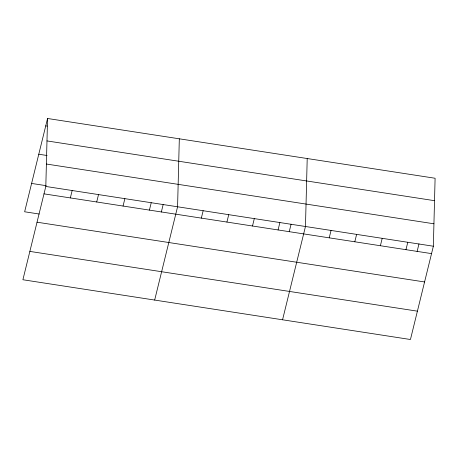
<?xml version="1.0" encoding="UTF-8"?>
<svg xmlns="http://www.w3.org/2000/svg" width="458" height="458" viewBox="0 0 458 458"><rect width="100%" height="100%" fill="white"/><g stroke="black" fill="none" stroke-linecap="round" stroke-linejoin="round"><path stroke-width="0.69" d="M45.811 186.458L47.558 118.49L435.1 178.254L433.36 246.221L410.442 339.51L22.9 279.746L45.811 186.458L433.36 246.221M179.318 138.808L177.578 206.781L154.667 300.064M307.209 158.531L305.469 226.498L282.557 319.787M47.558 118.49L24.64 211.779L39.205 214.023M70.349 197.919L72.164 190.522M96.701 201.984L98.522 194.587M123.053 206.048L124.874 198.652M149.411 210.113L151.226 202.717M161.331 212.048L163.197 204.445M201.337 218.117L203.157 210.726M226.916 222.061L228.737 214.67M252.495 226.006L254.31 218.615M278.075 229.95L279.89 222.554M289.221 231.771L291.088 224.168M329.228 237.839L331.048 230.443M354.807 241.784L356.622 234.387M380.386 245.728L382.201 238.332M405.965 249.673L407.78 242.276M417.112 251.494L418.978 243.891M45.737 125.887L47.128 126.099M46.979 140.921L434.528 200.684M38.775 154.231L47.1 155.514M46.39 164.027L433.932 223.796M31.602 183.435L46.166 185.679M43.997 193.854L431.539 253.618M37.035 222.199L424.577 281.962M29.862 251.402L417.404 311.165"/></g></svg>
